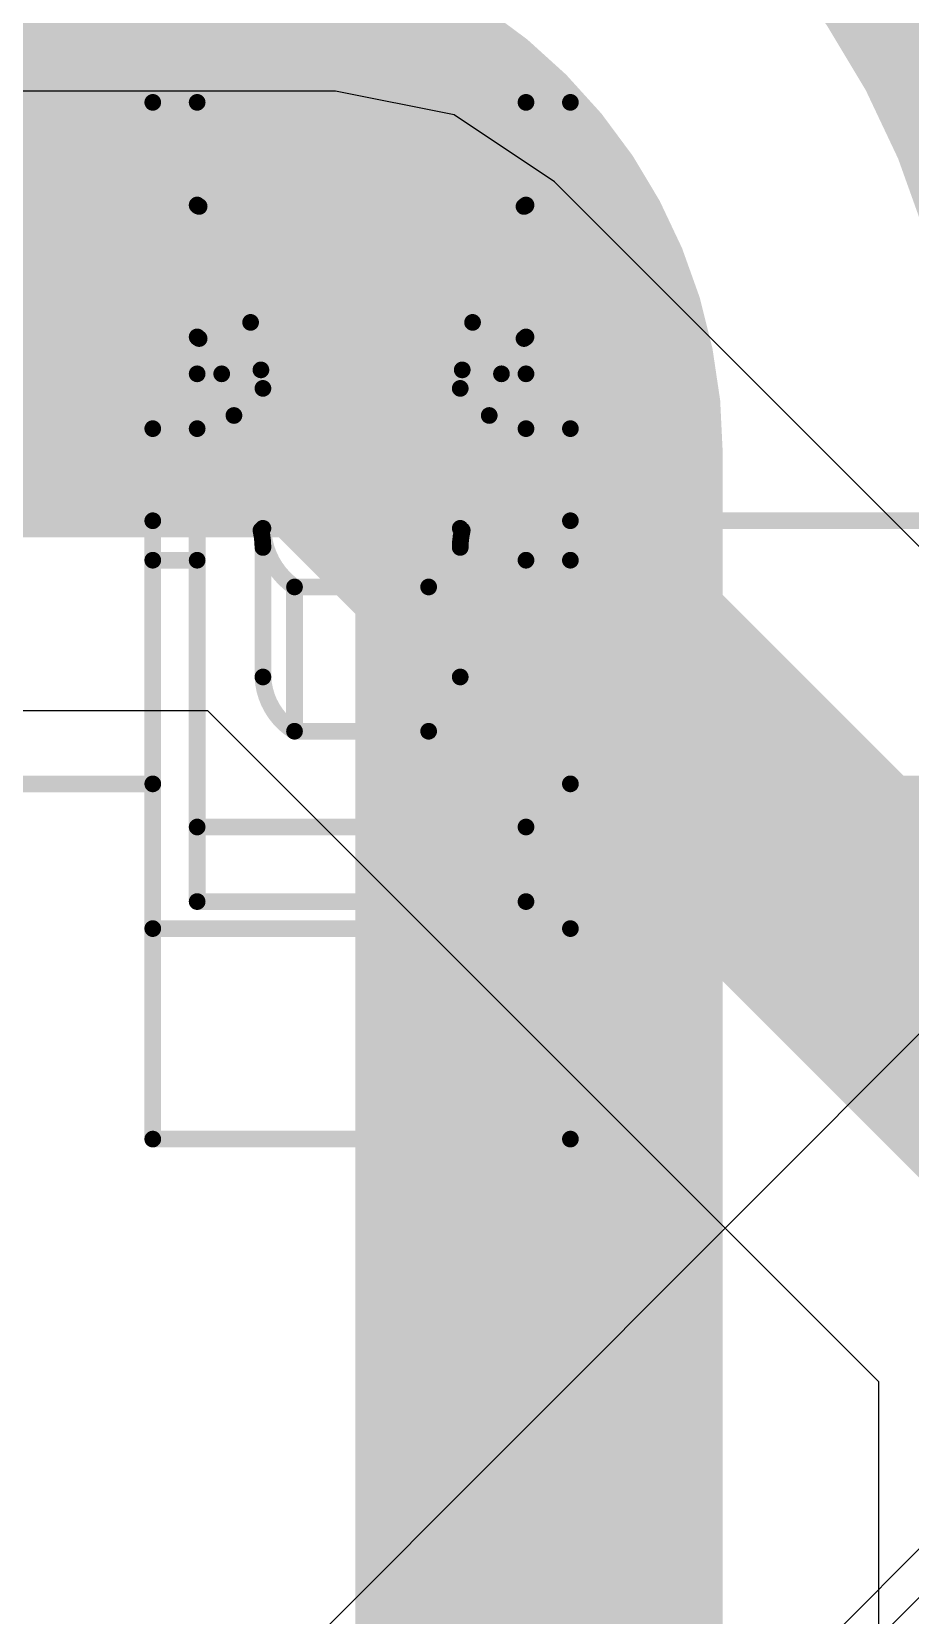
# Model space of a CAD drawing. Header units: inches. Extents: x -6 to 5433, y -4 to 5447.
# Drawn here: x 21.029 to 21.697, y 28.693 to 29.897 of the extents above; entities that cross this region are included whole.
import ezdxf

# ---------------------------------------------------------------- set-up
doc = ezdxf.new("R2010")
doc.units = ezdxf.units.IN
for name, color, linetype in [('Bottom Layer', 5, 'Continuous'), ('Bottom Solder', 6, 'Continuous'), ('Ground', 16, 'Continuous'), ('Mechanical 4', 56, 'Continuous'), ('Top Solder', 216, 'Continuous')]:
    doc.layers.add(name, color=color, linetype=linetype)

msp = doc.modelspace()

# ---------------------------------------------------------------- linework, layer by layer
at = {"layer": 'Bottom Layer'}
for points in [[(20.42418064, 29.5766109, 0.2794, 0.2794, -0.9999999999999999), (21.87198064, 29.5766109, 0.2794, 0.2794, 0)], [(20.88138064, 29.5766109, 0.2794, 0.2794, -0.9999999999999999), (21.41478064, 29.5766109, 0.2794, 0.2794, 0)], [(21.41478064, 27.97254248, 0.2794, 0.2794, 0), (21.41478064, 29.5766109, 0.2794, 0.2794, 0)]]:
    msp.add_lwpolyline(points, format="xyseb", dxfattribs=at)
msp.add_lwpolyline([(21.34493064, 29.5766109, 0.1397, 0.1397, 1), (21.48463064, 29.5766109, 0.1397, 0.1397, 1)], format="xyseb", close=True, dxfattribs=at)
msp.add_lwpolyline([(21.34493064, 29.5766109, 0.1397, 0.1397, 1), (21.48463064, 29.5766109, 0.1397, 0.1397, 1)], format="xyseb", close=True, dxfattribs=at)
at = {"layer": 'Bottom Solder'}
for p in [(12.48452672, 19.90351874), (13.15449744, 20.14521752)]:
    msp.add_line(p, (5432.852131479999, 5447.49311058), dxfattribs=at)
at = {"layer": 'Ground'}
for p, q in [((21.26014544, 29.85137794), (8.86425456, 29.85137794)), ((21.35020114, 29.83346586), (21.26014544, 29.85137794)), ((21.42654338, 29.7824525), (21.35020114, 29.83346586)), ((22.07449484, 29.13450358), (21.42654338, 29.7824525)), ((8.9617296, 29.38073118), (21.16267294, 29.38073118)), ((21.16267294, 29.38073118), (21.67277352, 28.87062805999999)), ((21.67277352, 28.87062805999999), (21.67277352, 23.77577922))]:
    msp.add_line(p, q, dxfattribs=at)
for points in [[(8.86425456, 29.61605456, 0.2076069, 0.2076069, 0), (21.26014544, 29.61605456, 0.2076069, 0.2076069, 0)], [(21.26014544, 29.61605456, 0.2076069, 0.2076069, 0), (21.9080969, 28.9681031, 0.2076069, 0.2076069, 0)]]:
    msp.add_lwpolyline(points, format="xyseb", dxfattribs=at)
msp.add_lwpolyline([(21.20824308, 29.61605456, 0.10380218, 0.10380218, 1), (21.3120478, 29.61605456, 0.10380218, 0.10380218, 1)], format="xyseb", close=True, dxfattribs=at)
msp.add_lwpolyline([(21.20824308, 29.61605456, 0.10380218, 0.10380218, 1), (21.3120478, 29.61605456, 0.10380218, 0.10380218, 1)], format="xyseb", close=True, dxfattribs=at)
at = {"layer": 'Mechanical 4'}
for points in [[(21.1211541, 29.84294514, 0.0127, 0.0127, 0), (21.4386541, 29.84294514, 0.0127, 0.0127, 0)], [(21.1211541, 29.0549457, 0.0127, 0.0127, 0), (21.1211541, 29.84294514, 0.0127, 0.0127, 0)], [(21.15490562, 29.23548127999999, 0.0127, 0.0127, 0), (21.15490562, 29.84294514, 0.0127, 0.0127, 0)], [(21.40490512, 29.23548127999999, 0.0127, 0.0127, 0), (21.40490512, 29.84294514, 0.0127, 0.0127, 0)], [(21.4386541, 29.0549457, 0.0127, 0.0127, 0), (21.4386541, 29.84294514, 0.0127, 0.0127, 0)], [(21.1549996, 29.764609, 0.0127, 0.0127, -0.03260548540525914), (21.15490308, 29.76474616, 0.0127, 0.0127, 0)], [(21.15490562, 29.76494682, 0.0127, 0.0127, 0), (21.40490512, 29.76494682, 0.0127, 0.0127, 0)], [(21.15507072, 29.76453788, 0.0127, 0.0127, -0.02828759394028447), (21.15500214, 29.764609, 0.0127, 0.0127, 0)], [(21.1551647, 29.76445914, 0.0127, 0.0127, -0.02675080185244211), (21.15507072, 29.76453788, 0.0127, 0.0127, 0)], [(21.15528916, 29.76437278, 0.0127, 0.0127, -0.02199381122348185), (21.1551647, 29.76445914, 0.0127, 0.0127, 0)], [(21.1554568, 29.76427626, 0.0127, 0.0127, -0.01668692769579511), (21.15528916, 29.76437278, 0.0127, 0.0127, 0)], [(21.15566, 29.76416958, 0.0127, 0.0127, -0.009375562097498479), (21.15545426, 29.76427626, 0.0127, 0.0127, 0)], [(21.15589876, 29.76405528, 0.0127, 0.0127, -0.005205298959244391), (21.15566, 29.76416704, 0.0127, 0.0127, 0)], [(21.15589876, 29.76405528, 0.0127, 0.0127, 0), (21.1561553, 29.7639359, 0.0127, 0.0127, 0)], [(21.1561553, 29.7639359, 0.0127, 0.0127, 0), (21.15642454, 29.76381652, 0.0127, 0.0127, 0)], [(21.15642454, 29.66343572, 0.0127, 0.0127, 0), (21.15642454, 29.76381652, 0.0127, 0.0127, 0)], [(21.15642454, 29.76381652, 0.0127, 0.0127, -0.1798941776662689), (21.19553292, 29.67571154, 0.0127, 0.0127, 0)], [(21.36427782, 29.67571154, 0.0127, 0.0127, -0.1798941776662689), (21.4033862, 29.76381652, 0.0127, 0.0127, 0)], [(21.4033862, 29.76381652, 0.0127, 0.0127, 0), (21.40389674, 29.76405274, 0.0127, 0.0127, 0)], [(21.4033862, 29.66343572, 0.0127, 0.0127, 0), (21.4033862, 29.76381652, 0.0127, 0.0127, 0)], [(21.40389674, 29.76405274, 0.0127, 0.0127, 0), (21.40413296, 29.7641645, 0.0127, 0.0127, 0)], [(21.40434378, 29.76427118, 0.0127, 0.0127, -0.007070259481709167), (21.40413296, 29.7641645, 0.0127, 0.0127, 0)], [(21.40451904, 29.76437024, 0.0127, 0.0127, -0.01220881845897027), (21.40434124, 29.76427118, 0.0127, 0.0127, 0)], [(21.40466128, 29.76446168, 0.0127, 0.0127, -0.022619829996486), (21.40452158, 29.76437024, 0.0127, 0.0127, 0)], [(21.4047578, 29.76454042, 0.0127, 0.0127, -0.03188108956236898), (21.40465874, 29.76446168, 0.0127, 0.0127, 0)], [(21.40482384, 29.76461408, 0.0127, 0.0127, -0.03744577985769901), (21.4047578, 29.76454042, 0.0127, 0.0127, 0)], [(21.40486956, 29.76468012, 0.0127, 0.0127, -0.03268866428849267), (21.40482384, 29.76461154, 0.0127, 0.0127, 0)], [(21.40490258, 29.76474616, 0.0127, 0.0127, -0.01323434511628403), (21.40486702, 29.76468012, 0.0127, 0.0127, 0)], [(21.19553292, 29.67571154, 0.0127, 0.0127, 0), (21.36427782, 29.67571154, 0.0127, 0.0127, 0)], [(21.19553292, 29.67571154, 0.0127, 0.0127, 0), (21.2033866, 29.6396156, 0.0127, 0.0127, 0)], [(21.35642414, 29.6396156, 0.0127, 0.0127, 0), (21.36427782, 29.67571154, 0.0127, 0.0127, 0)], [(21.15500214, 29.6644949, 0.0127, 0.0127, -0.02859692933788503), (21.15490308, 29.66467777999999, 0.0127, 0.0127, 0)], [(21.1551647, 29.66429678, 0.0127, 0.0127, -0.05432141874115744), (21.15500468, 29.66449744, 0.0127, 0.0127, 0)], [(21.15528916, 29.6641774, 0.0127, 0.0127, -0.02338615141672713), (21.1551647, 29.66429424, 0.0127, 0.0127, 0)], [(21.15545426, 29.66405294, 0.0127, 0.0127, -0.01856230599861982), (21.15528916, 29.66417994, 0.0127, 0.0127, 0)], [(21.15566, 29.66390816, 0.0127, 0.0127, -0.01073692514404766), (21.15545426, 29.6640504, 0.0127, 0.0127, 0)], [(21.15589876, 29.66375576, 0.0127, 0.0127, -0.006054831042133111), (21.15566254, 29.66390816, 0.0127, 0.0127, 0)], [(21.15589876, 29.6637583, 0.0127, 0.0127, 0), (21.1561553, 29.66359828, 0.0127, 0.0127, 0)], [(21.1561553, 29.66359828, 0.0127, 0.0127, 0), (21.15642454, 29.66343572, 0.0127, 0.0127, 0)], [(21.15642454, 29.66343826, 0.0127, 0.0127, -0.1625908253546253), (21.18286594, 29.6049446, 0.0127, 0.0127, 0)], [(21.3769448, 29.6049446, 0.0127, 0.0127, -0.1625908253546254), (21.4033862, 29.66343826, 0.0127, 0.0127, 0)], [(21.4033862, 29.66343572, 0.0127, 0.0127, 0), (21.40389674, 29.66375322, 0.0127, 0.0127, 0)], [(21.40413296, 29.66390308, 0.0127, 0.0127, -0.004820614366989909), (21.40389674, 29.66375322, 0.0127, 0.0127, 0)], [(21.40434124, 29.66404532, 0.0127, 0.0127, -0.008119958976289515), (21.40413042, 29.66390308, 0.0127, 0.0127, 0)], [(21.40451904, 29.66418248, 0.0127, 0.0127, -0.01372913845719798), (21.40434124, 29.66404786, 0.0127, 0.0127, 0)], [(21.40465874, 29.66429932, 0.0127, 0.0127, -0.02446216608179401), (21.40452158, 29.66417994, 0.0127, 0.0127, 0)], [(21.4047578, 29.664406, 0.0127, 0.0127, -0.03231853501636538), (21.40465874, 29.66429932, 0.0127, 0.0127, 0)], [(21.40482384, 29.66450252, 0.0127, 0.0127, -0.03504147988858907), (21.4047578, 29.664406, 0.0127, 0.0127, 0)], [(21.40486956, 29.66459142, 0.0127, 0.0127, -0.02840446123903899), (21.40482384, 29.66450252, 0.0127, 0.0127, 0)], [(21.40490512, 29.66467524, 0.0127, 0.0127, -0.01102179284177451), (21.40486956, 29.66458888, 0.0127, 0.0127, 0)], [(21.15490562, 29.63661078, 0.0127, 0.0127, 0), (21.173567, 29.63661078, 0.0127, 0.0127, 0)], [(21.2033866, 29.5176575, 0.0127, 0.0127, 0), (21.2033866, 29.6396156, 0.0127, 0.0127, 0)], [(21.2033866, 29.6396156, 0.0127, 0.0127, -0.05365795323389039), (21.20490552, 29.625544, 0.0127, 0.0127, 0)], [(21.35490522, 29.625544, 0.0127, 0.0127, -0.05365795323389057), (21.35642414, 29.6396156, 0.0127, 0.0127, 0)], [(21.35642414, 29.5176575, 0.0127, 0.0127, 0), (21.35642414, 29.6396156, 0.0127, 0.0127, 0)], [(21.38624374, 29.63661078, 0.0127, 0.0127, 0), (21.40490512, 29.63661078, 0.0127, 0.0127, 0)], [(21.20490552, 29.40619468, 0.0127, 0.0127, 0), (21.20490552, 29.625544, 0.0127, 0.0127, 0)], [(21.35490522, 29.40619468, 0.0127, 0.0127, 0), (21.35490522, 29.625544, 0.0127, 0.0127, 0)], [(21.1211541, 29.59494462, 0.0127, 0.0127, 0), (21.15490562, 29.59494462, 0.0127, 0.0127, 0)], [(21.1828634, 29.60494714, 0.0127, 0.0127, 0), (21.2033866, 29.5176575, 0.0127, 0.0127, 0)], [(21.35642414, 29.5176575, 0.0127, 0.0127, 0), (21.3769448, 29.60494714, 0.0127, 0.0127, 0)], [(21.40490512, 29.59494462, 0.0127, 0.0127, 0), (21.4386541, 29.59494462, 0.0127, 0.0127, 0)], [(20.8036541, 29.52494476, 0.0127, 0.0127, 0), (21.1211541, 29.52494476, 0.0127, 0.0127, 0)], [(21.4386541, 29.52494476, 0.0127, 0.0127, 0), (21.7561541, 29.52494476, 0.0127, 0.0127, 0)], [(21.2033866, 29.5176575, 0.0127, 0.0127, -0.05786387190107989), (21.20490552, 29.50463492, 0.0127, 0.0127, 0)], [(21.2289136, 29.47460704, 0.0127, 0.0127, -0.2374801051855862), (21.20490552, 29.51917896, 0.0127, 0.0127, 0)], [(21.35490522, 29.51917896, 0.0127, 0.0127, -0.2374801051860468), (21.33089714, 29.47460704, 0.0127, 0.0127, 0)], [(21.35490522, 29.50463492, 0.0127, 0.0127, -0.05786387190108001), (21.35642414, 29.5176575, 0.0127, 0.0127, 0)], [(21.1211541, 29.49494482, 0.0127, 0.0127, 0), (21.15490562, 29.49494482, 0.0127, 0.0127, 0)], [(21.40490512, 29.49494482, 0.0127, 0.0127, 0), (21.4386541, 29.49494482, 0.0127, 0.0127, 0)], [(21.22891614, 29.47460704, 0.0127, 0.0127, 0), (21.3308946, 29.47460704, 0.0127, 0.0127, 0)], [(21.22891614, 29.36494508, 0.0127, 0.0127, 0), (21.22891614, 29.47460704, 0.0127, 0.0127, 0)], [(21.3308946, 29.36494508, 0.0127, 0.0127, 0), (21.3308946, 29.47460704, 0.0127, 0.0127, 0)], [(21.2289136, 29.36494762, 0.0127, 0.0127, -0.2473774779353231), (21.20490552, 29.40619722, 0.0127, 0.0127, 0)], [(21.35490522, 29.40619722, 0.0127, 0.0127, -0.2473774779353234), (21.33089714, 29.36494762, 0.0127, 0.0127, 0)], [(21.22891614, 29.36494508, 0.0127, 0.0127, 0), (21.3308946, 29.36494508, 0.0127, 0.0127, 0)], [(20.8036541, 29.32494516, 0.0127, 0.0127, 0), (21.1211541, 29.32494516, 0.0127, 0.0127, 0)], [(21.4386541, 29.32494516, 0.0127, 0.0127, 0), (21.7561541, 29.32494516, 0.0127, 0.0127, 0)], [(21.15490562, 29.29215376, 0.0127, 0.0127, 0), (21.40490512, 29.29215376, 0.0127, 0.0127, 0)], [(21.15490562, 29.23548127999999, 0.0127, 0.0127, 0), (21.40490512, 29.23548127999999, 0.0127, 0.0127, 0)], [(21.1211541, 29.21494538, 0.0127, 0.0127, 0), (21.4386541, 29.21494538, 0.0127, 0.0127, 0)], [(21.1211541, 29.0549457, 0.0127, 0.0127, 0), (21.4386541, 29.0549457, 0.0127, 0.0127, 0)]]:
    msp.add_lwpolyline(points, format="xyseb", dxfattribs=at)
for points in [[(21.1179791, 29.84294514, 0.00635, 0.00635, 1), (21.1243291, 29.84294514, 0.00635, 0.00635, 1)], [(21.1179791, 29.84294514, 0.00635, 0.00635, 1), (21.1243291, 29.84294514, 0.00635, 0.00635, 1)], [(21.15173062, 29.84294514, 0.00635, 0.00635, 1), (21.15808062, 29.84294514, 0.00635, 0.00635, 1)], [(21.40173012, 29.84294514, 0.00635, 0.00635, 1), (21.40808012, 29.84294514, 0.00635, 0.00635, 1)], [(21.4354791, 29.84294514, 0.00635, 0.00635, 1), (21.4418291, 29.84294514, 0.00635, 0.00635, 1)], [(21.4354791, 29.84294514, 0.00635, 0.00635, 1), (21.4418291, 29.84294514, 0.00635, 0.00635, 1)], [(21.15172808, 29.76474616, 0.00635, 0.00635, 1), (21.15807808, 29.76474616, 0.00635, 0.00635, 1)], [(21.15173062, 29.76494682, 0.00635, 0.00635, 1), (21.15808062, 29.76494682, 0.00635, 0.00635, 1)], [(21.1518246, 29.764609, 0.00635, 0.00635, 1), (21.1581746, 29.764609, 0.00635, 0.00635, 1)], [(21.15182714, 29.764609, 0.00635, 0.00635, 1), (21.15817714, 29.764609, 0.00635, 0.00635, 1)], [(21.15189572, 29.76453788, 0.00635, 0.00635, 1), (21.15824572, 29.76453788, 0.00635, 0.00635, 1)], [(21.15189572, 29.76453788, 0.00635, 0.00635, 1), (21.15824572, 29.76453788, 0.00635, 0.00635, 1)], [(21.1519897, 29.76445914, 0.00635, 0.00635, 1), (21.1583397, 29.76445914, 0.00635, 0.00635, 1)], [(21.1519897, 29.76445914, 0.00635, 0.00635, 1), (21.1583397, 29.76445914, 0.00635, 0.00635, 1)], [(21.15211416, 29.76437278, 0.00635, 0.00635, 1), (21.15846416, 29.76437278, 0.00635, 0.00635, 1)], [(21.15211416, 29.76437278, 0.00635, 0.00635, 1), (21.15846416, 29.76437278, 0.00635, 0.00635, 1)], [(21.15227926, 29.76427626, 0.00635, 0.00635, 1), (21.15862926, 29.76427626, 0.00635, 0.00635, 1)], [(21.1522818, 29.76427626, 0.00635, 0.00635, 1), (21.1586318, 29.76427626, 0.00635, 0.00635, 1)], [(21.152485, 29.76416958, 0.00635, 0.00635, 1), (21.158835, 29.76416958, 0.00635, 0.00635, 1)], [(21.152485, 29.76416704, 0.00635, 0.00635, 1), (21.158835, 29.76416704, 0.00635, 0.00635, 1)], [(21.15272376, 29.76405528, 0.00635, 0.00635, 1), (21.15907376, 29.76405528, 0.00635, 0.00635, 1)], [(21.15272376, 29.76405528, 0.00635, 0.00635, 1), (21.15907376, 29.76405528, 0.00635, 0.00635, 1)], [(21.1529803, 29.7639359, 0.00635, 0.00635, 1), (21.1593303, 29.7639359, 0.00635, 0.00635, 1)], [(21.1529803, 29.7639359, 0.00635, 0.00635, 1), (21.1593303, 29.7639359, 0.00635, 0.00635, 1)], [(21.15324954, 29.76381652, 0.00635, 0.00635, 1), (21.15959954, 29.76381652, 0.00635, 0.00635, 1)], [(21.15324954, 29.76381652, 0.00635, 0.00635, 1), (21.15959954, 29.76381652, 0.00635, 0.00635, 1)], [(21.15324954, 29.76381652, 0.00635, 0.00635, 1), (21.15959954, 29.76381652, 0.00635, 0.00635, 1)], [(21.4002112, 29.76381652, 0.00635, 0.00635, 1), (21.4065612, 29.76381652, 0.00635, 0.00635, 1)], [(21.4002112, 29.76381652, 0.00635, 0.00635, 1), (21.4065612, 29.76381652, 0.00635, 0.00635, 1)], [(21.4002112, 29.76381652, 0.00635, 0.00635, 1), (21.4065612, 29.76381652, 0.00635, 0.00635, 1)], [(21.40072174, 29.76405274, 0.00635, 0.00635, 1), (21.40707174, 29.76405274, 0.00635, 0.00635, 1)], [(21.40072174, 29.76405274, 0.00635, 0.00635, 1), (21.40707174, 29.76405274, 0.00635, 0.00635, 1)], [(21.40095796, 29.7641645, 0.00635, 0.00635, 1), (21.40730796, 29.7641645, 0.00635, 0.00635, 1)], [(21.40095796, 29.7641645, 0.00635, 0.00635, 1), (21.40730796, 29.7641645, 0.00635, 0.00635, 1)], [(21.40116624, 29.76427118, 0.00635, 0.00635, 1), (21.40751624, 29.76427118, 0.00635, 0.00635, 1)], [(21.40116878, 29.76427118, 0.00635, 0.00635, 1), (21.40751878, 29.76427118, 0.00635, 0.00635, 1)], [(21.40134404, 29.76437024, 0.00635, 0.00635, 1), (21.40769404, 29.76437024, 0.00635, 0.00635, 1)], [(21.40134658, 29.76437024, 0.00635, 0.00635, 1), (21.40769658, 29.76437024, 0.00635, 0.00635, 1)], [(21.40148374, 29.76446168, 0.00635, 0.00635, 1), (21.40783374, 29.76446168, 0.00635, 0.00635, 1)], [(21.40148628, 29.76446168, 0.00635, 0.00635, 1), (21.40783628, 29.76446168, 0.00635, 0.00635, 1)], [(21.4015828, 29.76454042, 0.00635, 0.00635, 1), (21.4079328, 29.76454042, 0.00635, 0.00635, 1)], [(21.4015828, 29.76454042, 0.00635, 0.00635, 1), (21.4079328, 29.76454042, 0.00635, 0.00635, 1)], [(21.40164884, 29.76461408, 0.00635, 0.00635, 1), (21.40799884, 29.76461408, 0.00635, 0.00635, 1)], [(21.40164884, 29.76461154, 0.00635, 0.00635, 1), (21.40799884, 29.76461154, 0.00635, 0.00635, 1)], [(21.40169202, 29.76468012, 0.00635, 0.00635, 1), (21.40804202, 29.76468012, 0.00635, 0.00635, 1)], [(21.40169456, 29.76468012, 0.00635, 0.00635, 1), (21.40804456, 29.76468012, 0.00635, 0.00635, 1)], [(21.40172758, 29.76474616, 0.00635, 0.00635, 1), (21.40807758, 29.76474616, 0.00635, 0.00635, 1)], [(21.40173012, 29.76494682, 0.00635, 0.00635, 1), (21.40808012, 29.76494682, 0.00635, 0.00635, 1)], [(21.19235792, 29.67571154, 0.00635, 0.00635, 1), (21.19870792, 29.67571154, 0.00635, 0.00635, 1)], [(21.19235792, 29.67571154, 0.00635, 0.00635, 1), (21.19870792, 29.67571154, 0.00635, 0.00635, 1)], [(21.19235792, 29.67571154, 0.00635, 0.00635, 1), (21.19870792, 29.67571154, 0.00635, 0.00635, 1)], [(21.36110282, 29.67571154, 0.00635, 0.00635, 1), (21.36745282, 29.67571154, 0.00635, 0.00635, 1)], [(21.36110282, 29.67571154, 0.00635, 0.00635, 1), (21.36745282, 29.67571154, 0.00635, 0.00635, 1)], [(21.36110282, 29.67571154, 0.00635, 0.00635, 1), (21.36745282, 29.67571154, 0.00635, 0.00635, 1)], [(21.15172808, 29.66467777999999, 0.00635, 0.00635, 1), (21.15807808, 29.66467777999999, 0.00635, 0.00635, 1)], [(21.15182714, 29.6644949, 0.00635, 0.00635, 1), (21.15817714, 29.6644949, 0.00635, 0.00635, 1)], [(21.15182968, 29.66449744, 0.00635, 0.00635, 1), (21.15817968, 29.66449744, 0.00635, 0.00635, 1)], [(21.1519897, 29.66429678, 0.00635, 0.00635, 1), (21.1583397, 29.66429678, 0.00635, 0.00635, 1)], [(21.1519897, 29.66429424, 0.00635, 0.00635, 1), (21.1583397, 29.66429424, 0.00635, 0.00635, 1)], [(21.15211416, 29.66417994, 0.00635, 0.00635, 1), (21.15846416, 29.66417994, 0.00635, 0.00635, 1)], [(21.15211416, 29.6641774, 0.00635, 0.00635, 1), (21.15846416, 29.6641774, 0.00635, 0.00635, 1)], [(21.15227926, 29.66405294, 0.00635, 0.00635, 1), (21.15862926, 29.66405294, 0.00635, 0.00635, 1)], [(21.15227926, 29.6640504, 0.00635, 0.00635, 1), (21.15862926, 29.6640504, 0.00635, 0.00635, 1)], [(21.152485, 29.66390816, 0.00635, 0.00635, 1), (21.158835, 29.66390816, 0.00635, 0.00635, 1)], [(21.15248754, 29.66390816, 0.00635, 0.00635, 1), (21.15883754, 29.66390816, 0.00635, 0.00635, 1)], [(21.15272376, 29.6637583, 0.00635, 0.00635, 1), (21.15907376, 29.6637583, 0.00635, 0.00635, 1)], [(21.15272376, 29.66375576, 0.00635, 0.00635, 1), (21.15907376, 29.66375576, 0.00635, 0.00635, 1)], [(21.1529803, 29.66359828, 0.00635, 0.00635, 1), (21.1593303, 29.66359828, 0.00635, 0.00635, 1)], [(21.1529803, 29.66359828, 0.00635, 0.00635, 1), (21.1593303, 29.66359828, 0.00635, 0.00635, 1)], [(21.15324954, 29.66343826, 0.00635, 0.00635, 1), (21.15959954, 29.66343826, 0.00635, 0.00635, 1)], [(21.15324954, 29.66343572, 0.00635, 0.00635, 1), (21.15959954, 29.66343572, 0.00635, 0.00635, 1)], [(21.15324954, 29.66343572, 0.00635, 0.00635, 1), (21.15959954, 29.66343572, 0.00635, 0.00635, 1)], [(21.4002112, 29.66343826, 0.00635, 0.00635, 1), (21.4065612, 29.66343826, 0.00635, 0.00635, 1)], [(21.4002112, 29.66343572, 0.00635, 0.00635, 1), (21.4065612, 29.66343572, 0.00635, 0.00635, 1)], [(21.4002112, 29.66343572, 0.00635, 0.00635, 1), (21.4065612, 29.66343572, 0.00635, 0.00635, 1)], [(21.40072174, 29.66375322, 0.00635, 0.00635, 1), (21.40707174, 29.66375322, 0.00635, 0.00635, 1)], [(21.40072174, 29.66375322, 0.00635, 0.00635, 1), (21.40707174, 29.66375322, 0.00635, 0.00635, 1)], [(21.40095542, 29.66390308, 0.00635, 0.00635, 1), (21.40730542, 29.66390308, 0.00635, 0.00635, 1)], [(21.40095796, 29.66390308, 0.00635, 0.00635, 1), (21.40730796, 29.66390308, 0.00635, 0.00635, 1)], [(21.40116624, 29.66404786, 0.00635, 0.00635, 1), (21.40751624, 29.66404786, 0.00635, 0.00635, 1)], [(21.40116624, 29.66404532, 0.00635, 0.00635, 1), (21.40751624, 29.66404532, 0.00635, 0.00635, 1)], [(21.40134404, 29.66418248, 0.00635, 0.00635, 1), (21.40769404, 29.66418248, 0.00635, 0.00635, 1)], [(21.40134658, 29.66417994, 0.00635, 0.00635, 1), (21.40769658, 29.66417994, 0.00635, 0.00635, 1)], [(21.40148374, 29.66429932, 0.00635, 0.00635, 1), (21.40783374, 29.66429932, 0.00635, 0.00635, 1)], [(21.40148374, 29.66429932, 0.00635, 0.00635, 1), (21.40783374, 29.66429932, 0.00635, 0.00635, 1)], [(21.4015828, 29.664406, 0.00635, 0.00635, 1), (21.4079328, 29.664406, 0.00635, 0.00635, 1)], [(21.4015828, 29.664406, 0.00635, 0.00635, 1), (21.4079328, 29.664406, 0.00635, 0.00635, 1)], [(21.40164884, 29.66450252, 0.00635, 0.00635, 1), (21.40799884, 29.66450252, 0.00635, 0.00635, 1)], [(21.40164884, 29.66450252, 0.00635, 0.00635, 1), (21.40799884, 29.66450252, 0.00635, 0.00635, 1)], [(21.40169456, 29.66459142, 0.00635, 0.00635, 1), (21.40804456, 29.66459142, 0.00635, 0.00635, 1)], [(21.40169456, 29.66458888, 0.00635, 0.00635, 1), (21.40804456, 29.66458888, 0.00635, 0.00635, 1)], [(21.40173012, 29.66467524, 0.00635, 0.00635, 1), (21.40808012, 29.66467524, 0.00635, 0.00635, 1)], [(21.15173062, 29.63661078, 0.00635, 0.00635, 1), (21.15808062, 29.63661078, 0.00635, 0.00635, 1)], [(21.170392, 29.63661078, 0.00635, 0.00635, 1), (21.176742, 29.63661078, 0.00635, 0.00635, 1)], [(21.2002116, 29.6396156, 0.00635, 0.00635, 1), (21.2065616, 29.6396156, 0.00635, 0.00635, 1)], [(21.2002116, 29.6396156, 0.00635, 0.00635, 1), (21.2065616, 29.6396156, 0.00635, 0.00635, 1)], [(21.2002116, 29.6396156, 0.00635, 0.00635, 1), (21.2065616, 29.6396156, 0.00635, 0.00635, 1)], [(21.35324914, 29.6396156, 0.00635, 0.00635, 1), (21.35959914, 29.6396156, 0.00635, 0.00635, 1)], [(21.35324914, 29.6396156, 0.00635, 0.00635, 1), (21.35959914, 29.6396156, 0.00635, 0.00635, 1)], [(21.35324914, 29.6396156, 0.00635, 0.00635, 1), (21.35959914, 29.6396156, 0.00635, 0.00635, 1)], [(21.38306874, 29.63661078, 0.00635, 0.00635, 1), (21.38941874, 29.63661078, 0.00635, 0.00635, 1)], [(21.40173012, 29.63661078, 0.00635, 0.00635, 1), (21.40808012, 29.63661078, 0.00635, 0.00635, 1)], [(21.20173052, 29.625544, 0.00635, 0.00635, 1), (21.20808052, 29.625544, 0.00635, 0.00635, 1)], [(21.20173052, 29.625544, 0.00635, 0.00635, 1), (21.20808052, 29.625544, 0.00635, 0.00635, 1)], [(21.35173022, 29.625544, 0.00635, 0.00635, 1), (21.35808022, 29.625544, 0.00635, 0.00635, 1)], [(21.35173022, 29.625544, 0.00635, 0.00635, 1), (21.35808022, 29.625544, 0.00635, 0.00635, 1)], [(21.1179791, 29.59494462, 0.00635, 0.00635, 1), (21.1243291, 29.59494462, 0.00635, 0.00635, 1)], [(21.15173062, 29.59494462, 0.00635, 0.00635, 1), (21.15808062, 29.59494462, 0.00635, 0.00635, 1)], [(21.1796884, 29.60494714, 0.00635, 0.00635, 1), (21.1860384, 29.60494714, 0.00635, 0.00635, 1)], [(21.17969094, 29.6049446, 0.00635, 0.00635, 1), (21.18604094, 29.6049446, 0.00635, 0.00635, 1)], [(21.3737698, 29.60494714, 0.00635, 0.00635, 1), (21.3801198, 29.60494714, 0.00635, 0.00635, 1)], [(21.3737698, 29.6049446, 0.00635, 0.00635, 1), (21.3801198, 29.6049446, 0.00635, 0.00635, 1)], [(21.40173012, 29.59494462, 0.00635, 0.00635, 1), (21.40808012, 29.59494462, 0.00635, 0.00635, 1)], [(21.4354791, 29.59494462, 0.00635, 0.00635, 1), (21.4418291, 29.59494462, 0.00635, 0.00635, 1)], [(21.1179791, 29.52494476, 0.00635, 0.00635, 1), (21.1243291, 29.52494476, 0.00635, 0.00635, 1)], [(21.4354791, 29.52494476, 0.00635, 0.00635, 1), (21.4418291, 29.52494476, 0.00635, 0.00635, 1)], [(21.2002116, 29.5176575, 0.00635, 0.00635, 1), (21.2065616, 29.5176575, 0.00635, 0.00635, 1)], [(21.2002116, 29.5176575, 0.00635, 0.00635, 1), (21.2065616, 29.5176575, 0.00635, 0.00635, 1)], [(21.2002116, 29.5176575, 0.00635, 0.00635, 1), (21.2065616, 29.5176575, 0.00635, 0.00635, 1)], [(21.20173052, 29.51917896, 0.00635, 0.00635, 1), (21.20808052, 29.51917896, 0.00635, 0.00635, 1)], [(21.35173022, 29.51917896, 0.00635, 0.00635, 1), (21.35808022, 29.51917896, 0.00635, 0.00635, 1)], [(21.35324914, 29.5176575, 0.00635, 0.00635, 1), (21.35959914, 29.5176575, 0.00635, 0.00635, 1)], [(21.35324914, 29.5176575, 0.00635, 0.00635, 1), (21.35959914, 29.5176575, 0.00635, 0.00635, 1)], [(21.35324914, 29.5176575, 0.00635, 0.00635, 1), (21.35959914, 29.5176575, 0.00635, 0.00635, 1)], [(21.20173052, 29.50463492, 0.00635, 0.00635, 1), (21.20808052, 29.50463492, 0.00635, 0.00635, 1)], [(21.35173022, 29.50463492, 0.00635, 0.00635, 1), (21.35808022, 29.50463492, 0.00635, 0.00635, 1)], [(21.1179791, 29.49494482, 0.00635, 0.00635, 1), (21.1243291, 29.49494482, 0.00635, 0.00635, 1)], [(21.15173062, 29.49494482, 0.00635, 0.00635, 1), (21.15808062, 29.49494482, 0.00635, 0.00635, 1)], [(21.40173012, 29.49494482, 0.00635, 0.00635, 1), (21.40808012, 29.49494482, 0.00635, 0.00635, 1)], [(21.4354791, 29.49494482, 0.00635, 0.00635, 1), (21.4418291, 29.49494482, 0.00635, 0.00635, 1)], [(21.2257386, 29.47460704, 0.00635, 0.00635, 1), (21.2320886, 29.47460704, 0.00635, 0.00635, 1)], [(21.22574114, 29.47460704, 0.00635, 0.00635, 1), (21.23209114, 29.47460704, 0.00635, 0.00635, 1)], [(21.22574114, 29.47460704, 0.00635, 0.00635, 1), (21.23209114, 29.47460704, 0.00635, 0.00635, 1)], [(21.3277196, 29.47460704, 0.00635, 0.00635, 1), (21.3340696, 29.47460704, 0.00635, 0.00635, 1)], [(21.3277196, 29.47460704, 0.00635, 0.00635, 1), (21.3340696, 29.47460704, 0.00635, 0.00635, 1)], [(21.32772214, 29.47460704, 0.00635, 0.00635, 1), (21.33407214, 29.47460704, 0.00635, 0.00635, 1)], [(21.20173052, 29.40619722, 0.00635, 0.00635, 1), (21.20808052, 29.40619722, 0.00635, 0.00635, 1)], [(21.20173052, 29.40619468, 0.00635, 0.00635, 1), (21.20808052, 29.40619468, 0.00635, 0.00635, 1)], [(21.35173022, 29.40619722, 0.00635, 0.00635, 1), (21.35808022, 29.40619722, 0.00635, 0.00635, 1)], [(21.35173022, 29.40619468, 0.00635, 0.00635, 1), (21.35808022, 29.40619468, 0.00635, 0.00635, 1)], [(21.2257386, 29.36494762, 0.00635, 0.00635, 1), (21.2320886, 29.36494762, 0.00635, 0.00635, 1)], [(21.22574114, 29.36494508, 0.00635, 0.00635, 1), (21.23209114, 29.36494508, 0.00635, 0.00635, 1)], [(21.22574114, 29.36494508, 0.00635, 0.00635, 1), (21.23209114, 29.36494508, 0.00635, 0.00635, 1)], [(21.3277196, 29.36494508, 0.00635, 0.00635, 1), (21.3340696, 29.36494508, 0.00635, 0.00635, 1)], [(21.3277196, 29.36494508, 0.00635, 0.00635, 1), (21.3340696, 29.36494508, 0.00635, 0.00635, 1)], [(21.32772214, 29.36494762, 0.00635, 0.00635, 1), (21.33407214, 29.36494762, 0.00635, 0.00635, 1)], [(21.1179791, 29.32494516, 0.00635, 0.00635, 1), (21.1243291, 29.32494516, 0.00635, 0.00635, 1)], [(21.4354791, 29.32494516, 0.00635, 0.00635, 1), (21.4418291, 29.32494516, 0.00635, 0.00635, 1)], [(21.15173062, 29.29215376, 0.00635, 0.00635, 1), (21.15808062, 29.29215376, 0.00635, 0.00635, 1)], [(21.40173012, 29.29215376, 0.00635, 0.00635, 1), (21.40808012, 29.29215376, 0.00635, 0.00635, 1)], [(21.15173062, 29.23548127999999, 0.00635, 0.00635, 1), (21.15808062, 29.23548127999999, 0.00635, 0.00635, 1)], [(21.15173062, 29.23548127999999, 0.00635, 0.00635, 1), (21.15808062, 29.23548127999999, 0.00635, 0.00635, 1)], [(21.40173012, 29.23548127999999, 0.00635, 0.00635, 1), (21.40808012, 29.23548127999999, 0.00635, 0.00635, 1)], [(21.40173012, 29.23548127999999, 0.00635, 0.00635, 1), (21.40808012, 29.23548127999999, 0.00635, 0.00635, 1)], [(21.1179791, 29.21494538, 0.00635, 0.00635, 1), (21.1243291, 29.21494538, 0.00635, 0.00635, 1)], [(21.4354791, 29.21494538, 0.00635, 0.00635, 1), (21.4418291, 29.21494538, 0.00635, 0.00635, 1)], [(21.1179791, 29.0549457, 0.00635, 0.00635, 1), (21.1243291, 29.0549457, 0.00635, 0.00635, 1)], [(21.1179791, 29.0549457, 0.00635, 0.00635, 1), (21.1243291, 29.0549457, 0.00635, 0.00635, 1)], [(21.4354791, 29.0549457, 0.00635, 0.00635, 1), (21.4418291, 29.0549457, 0.00635, 0.00635, 1)], [(21.4354791, 29.0549457, 0.00635, 0.00635, 1), (21.4418291, 29.0549457, 0.00635, 0.00635, 1)]]:
    msp.add_lwpolyline(points, format="xyseb", close=True, dxfattribs=at)
at = {"layer": 'Top Solder'}
msp.add_line((-1.79103782, 5.215628379999999), (5432.852131479999, 5447.49311058), dxfattribs=at)

doc.saveas('drawing.dxf')
